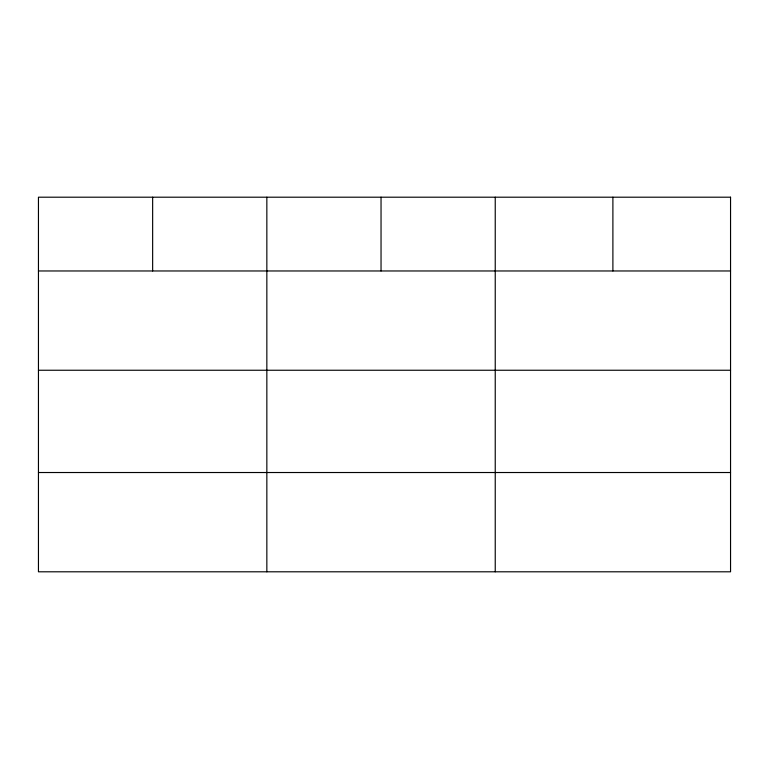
<?xml version="1.0" encoding="UTF-8"?>
<svg xmlns="http://www.w3.org/2000/svg" width="769" height="769" viewBox="0 0 769 769"><rect width="100%" height="100%" fill="white"/><g stroke="black" fill="none" stroke-linecap="round" stroke-linejoin="round"><path stroke-width="1.15" d="M38.45 270.967L730.55 270.967M38.45 370.245L730.55 370.245M38.45 472.522L730.55 472.522M612.893 197.2L612.893 270.967M495.236 197.2L495.236 571.8M381.039 197.2L381.039 270.967M266.843 197.2L266.843 571.8M152.647 197.2L152.647 270.967M730.55 197.2L38.45 197.2L38.45 571.8L730.55 571.8L730.55 197.2"/></g></svg>
